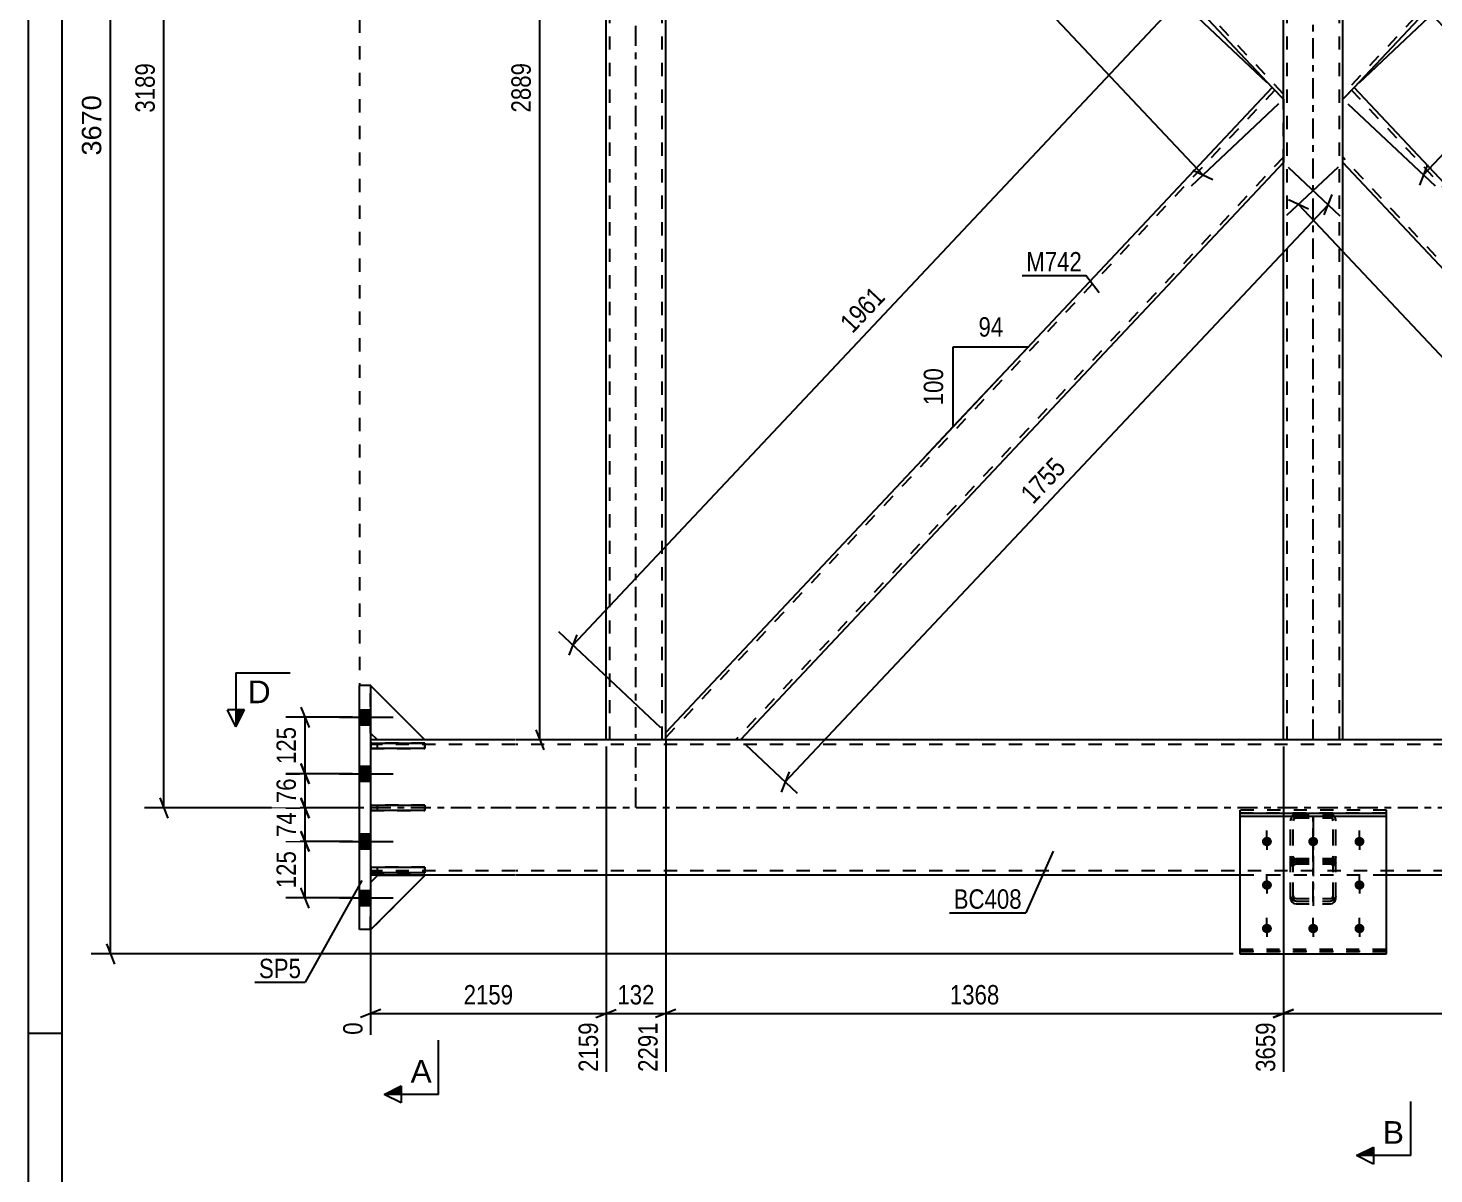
# Model space of a CAD drawing. Header units: millimetres. Extents: x 0 to 841, y 0 to 594.
# Drawn here: x 0 to 207.6, y 128.3 to 297.4 of the extents above; entities that cross this region are included whole.
import ezdxf

# ---------------------------------------------------------------- set-up
doc = ezdxf.new("R2010")
doc.units = ezdxf.units.MM
doc.linetypes.add('DXK_LINE_DOT2', pattern=[3.9198, 1.9599, -1.9599])
doc.linetypes.add('DXK_LINE_DOT3', pattern=[5.9187, 2.979, -0.9799, 0.9799, -0.9799])
doc.styles.add('Arial', font='ARIAL.TTF', dxfattribs={"height": 0.2})
doc.styles.add('Arial Narrow', font='ARIALN.TTF', dxfattribs={"height": 0.2})

# ---------------------------------------------------------------- blocks, each defined once
blk = doc.blocks.new('Unknown-761545199-1132')
at = {"color": 5, "linetype": 'Continuous'}
for p, q in [((0, 594), (0, 0)), ((5, 589), (5, 5)), ((5, 149), (0, 149))]:
    blk.add_line(p, q, dxfattribs=at)
blk = doc.blocks.new('Part-761545199-3456 - 3447')
at = {"color": 2, "linetype": 'Continuous'}
for p, q in [((50.59, 172.73), (50.59, 173.53)), ((50.59, 173.53), (58.59, 173.53)), ((58.59, 172.73), (50.59, 172.73)), ((58.59, 173.53), (58.59, 172.73))]:
    blk.add_line(p, q, dxfattribs=at)
at = {"color": 7, "linetype": 'DXK_LINE_DOT2'}
blk.add_line((51.59, 172.73), (51.59, 173.53), dxfattribs=at)
blk = doc.blocks.new('Part-761545199-3480 - 3447')
at = {"color": 2, "linetype": 'Continuous'}
for p, q in [((48.92, 164.35), (48.92, 200.35)), ((50.59, 200.35), (48.92, 200.35)), ((50.59, 164.35), (50.59, 200.35)), ((50.59, 164.35), (48.92, 164.35))]:
    blk.add_line(p, q, dxfattribs=at)
blk = doc.blocks.new('Bolt-761545199-3450 - 3447')
at = {"color": 1, "linetype": 'DXK_LINE_DOT2'}
for p, q in [((182.92, 177.18), (182.92, 178.98)), ((189.75, 177.18), (189.75, 178.98)), ((196.59, 177.18), (196.59, 178.98)), ((182.92, 170.72), (182.92, 172.52)), ((196.59, 170.72), (196.59, 172.52)), ((182.92, 164.26), (182.92, 166.06)), ((189.75, 164.26), (189.75, 166.06)), ((196.59, 164.26), (196.59, 166.06))]:
    blk.add_line(p, q, dxfattribs=at)
blk = doc.blocks.new('Bolt-761545199-3451 - 3447')
at = {"linetype": 'Continuous'}
for points in [[(182.92, 178.02), (183.07, 178), (183.22, 177.96), (183.35, 177.89), (183.46, 177.79), (183.55, 177.67), (183.62, 177.54), (183.65, 177.4), (183.65, 177.26), (183.62, 177.12), (183.55, 176.98), (183.46, 176.87), (183.35, 176.77), (183.22, 176.7), (183.07, 176.66), (182.92, 176.64), (182.77, 176.66), (182.62, 176.7), (182.49, 176.77), (182.37, 176.87), (182.28, 176.98), (182.22, 177.12), (182.19, 177.26), (182.19, 177.4), (182.22, 177.54), (182.28, 177.67), (182.37, 177.79), (182.49, 177.89), (182.62, 177.96), (182.77, 178)], [(189.75, 178.02), (189.9, 178), (190.05, 177.96), (190.18, 177.89), (190.3, 177.79), (190.39, 177.67), (190.45, 177.54), (190.48, 177.4), (190.48, 177.26), (190.45, 177.12), (190.39, 176.98), (190.3, 176.87), (190.18, 176.77), (190.05, 176.7), (189.9, 176.66), (189.75, 176.64), (189.6, 176.66), (189.45, 176.7), (189.32, 176.77), (189.21, 176.87), (189.12, 176.98), (189.05, 177.12), (189.02, 177.26), (189.02, 177.4), (189.05, 177.54), (189.12, 177.67), (189.21, 177.79), (189.32, 177.89), (189.45, 177.96), (189.6, 178)], [(196.59, 178.02), (196.74, 178), (196.88, 177.96), (197.02, 177.89), (197.13, 177.79), (197.22, 177.67), (197.28, 177.54), (197.31, 177.4), (197.31, 177.26), (197.28, 177.12), (197.22, 176.98), (197.13, 176.87), (197.02, 176.77), (196.88, 176.7), (196.74, 176.66), (196.59, 176.64), (196.43, 176.66), (196.29, 176.7), (196.15, 176.77), (196.04, 176.87), (195.95, 176.98), (195.89, 177.12), (195.86, 177.26), (195.86, 177.4), (195.89, 177.54), (195.95, 177.67), (196.04, 177.79), (196.15, 177.89), (196.29, 177.96), (196.43, 178)], [(182.92, 171.6), (183.07, 171.58), (183.22, 171.54), (183.35, 171.47), (183.46, 171.37), (183.55, 171.25), (183.62, 171.12), (183.65, 170.98), (183.65, 170.84), (183.62, 170.7), (183.55, 170.56), (183.46, 170.45), (183.35, 170.35), (183.22, 170.28), (183.07, 170.23), (182.92, 170.22), (182.77, 170.23), (182.62, 170.28), (182.49, 170.35), (182.37, 170.45), (182.28, 170.56), (182.22, 170.7), (182.19, 170.84), (182.19, 170.98), (182.22, 171.12), (182.28, 171.25), (182.37, 171.37), (182.49, 171.47), (182.62, 171.54), (182.77, 171.58)], [(196.59, 171.6), (196.74, 171.58), (196.88, 171.54), (197.02, 171.47), (197.13, 171.37), (197.22, 171.25), (197.28, 171.12), (197.31, 170.98), (197.31, 170.84), (197.28, 170.7), (197.22, 170.56), (197.13, 170.45), (197.02, 170.35), (196.88, 170.28), (196.74, 170.23), (196.59, 170.22), (196.43, 170.23), (196.29, 170.28), (196.15, 170.35), (196.04, 170.45), (195.95, 170.56), (195.89, 170.7), (195.86, 170.84), (195.86, 170.98), (195.89, 171.12), (195.95, 171.25), (196.04, 171.37), (196.15, 171.47), (196.29, 171.54), (196.43, 171.58)], [(182.92, 165.18), (183.07, 165.16), (183.22, 165.12), (183.35, 165.04), (183.46, 164.95), (183.55, 164.83), (183.62, 164.7), (183.65, 164.56), (183.65, 164.42), (183.62, 164.27), (183.55, 164.14), (183.46, 164.03), (183.35, 163.93), (183.22, 163.86), (183.07, 163.81), (182.92, 163.8), (182.77, 163.81), (182.62, 163.86), (182.49, 163.93), (182.37, 164.03), (182.28, 164.14), (182.22, 164.27), (182.19, 164.42), (182.19, 164.56), (182.22, 164.7), (182.28, 164.83), (182.37, 164.95), (182.49, 165.04), (182.62, 165.12), (182.77, 165.16)], [(189.75, 165.18), (189.9, 165.16), (190.05, 165.12), (190.18, 165.04), (190.3, 164.95), (190.39, 164.83), (190.45, 164.7), (190.48, 164.56), (190.48, 164.42), (190.45, 164.27), (190.39, 164.14), (190.3, 164.03), (190.18, 163.93), (190.05, 163.86), (189.9, 163.81), (189.75, 163.8), (189.6, 163.81), (189.45, 163.86), (189.32, 163.93), (189.21, 164.03), (189.12, 164.14), (189.05, 164.27), (189.02, 164.42), (189.02, 164.56), (189.05, 164.7), (189.12, 164.83), (189.21, 164.95), (189.32, 165.04), (189.45, 165.12), (189.6, 165.16)], [(196.59, 165.18), (196.74, 165.16), (196.88, 165.12), (197.02, 165.04), (197.13, 164.95), (197.22, 164.83), (197.28, 164.7), (197.31, 164.56), (197.31, 164.42), (197.28, 164.27), (197.22, 164.14), (197.13, 164.03), (197.02, 163.93), (196.88, 163.86), (196.74, 163.81), (196.59, 163.8), (196.43, 163.81), (196.29, 163.86), (196.15, 163.93), (196.04, 164.03), (195.95, 164.14), (195.89, 164.27), (195.86, 164.42), (195.86, 164.56), (195.89, 164.7), (195.95, 164.83), (196.04, 164.95), (196.15, 165.04), (196.29, 165.12), (196.43, 165.16)]]:
    blk.add_hatch(color=1, dxfattribs=at).paths.add_polyline_path(points)
at = {"color": 1, "linetype": 'Continuous'}
for p, q in [((182.92, 177.99), (182.92, 176.1)), ((189.75, 177.99), (189.75, 176.1)), ((196.59, 177.99), (196.59, 176.1)), ((182.92, 171.57), (182.92, 169.68)), ((196.59, 171.57), (196.59, 169.68)), ((182.92, 165.15), (182.92, 163.26)), ((189.75, 165.15), (189.75, 163.26)), ((196.59, 165.15), (196.59, 163.26))]:
    blk.add_line(p, q, dxfattribs=at)
blk = doc.blocks.new('Part-761545199-3453 - 3447')
at = {"color": 7, "linetype": 'DXK_LINE_DOT2'}
for p, q in [((58.59, 173.53), (50.59, 173.53)), ((50.59, 173.53), (50.59, 172.73)), ((50.59, 172.73), (58.59, 172.73)), ((51.59, 172.73), (51.59, 173.53)), ((58.59, 172.73), (58.59, 173.53))]:
    blk.add_line(p, q, dxfattribs=at)
blk = doc.blocks.new('Part-761545199-3518 - 3447')
at = {"color": 2, "linetype": 'Continuous'}
for p, q in [((51.58, 192.35), (50.59, 192.35)), ((71.92, 192.35), (58.58, 192.35)), ((307.49, 192.35), (72.02, 192.35)), ((71.92, 172.35), (50.59, 172.35)), ((178.92, 172.35), (72.02, 172.35)), ((307.49, 172.35), (200.59, 172.35))]:
    blk.add_line(p, q, dxfattribs=at)
at = {"color": 7, "linetype": 'DXK_LINE_DOT2'}
for p, q in [((50.59, 172.35), (50.59, 192.35)), ((71.92, 191.68), (50.59, 191.68)), ((58.58, 192.35), (51.58, 192.35)), ((307.49, 191.68), (72.02, 191.68)), ((71.92, 173.01), (50.59, 173.01)), ((307.49, 173.01), (72.02, 173.01)), ((200.59, 172.35), (178.92, 172.35))]:
    blk.add_line(p, q, dxfattribs=at)
at = {"color": 7, "linetype": 'DXK_LINE_DOT3'}
for p, q in [((50.59, 182.35), (71.92, 182.35)), ((72.02, 182.35), (307.49, 182.35))]:
    blk.add_line(p, q, dxfattribs=at)
blk = doc.blocks.new('Part-761545199-3454 - 3447')
at = {"color": 7, "linetype": 'DXK_LINE_DOT2'}
for p, q in [((58.59, 182.7), (50.59, 182.7)), ((50.59, 182.7), (50.59, 181.9)), ((51.59, 181.9), (51.59, 182.7)), ((58.59, 181.9), (58.59, 182.7)), ((50.59, 181.9), (58.59, 181.9))]:
    blk.add_line(p, q, dxfattribs=at)
blk = doc.blocks.new('Part-761545199-3455 - 3447')
at = {"color": 2, "linetype": 'Continuous'}
for p, q in [((50.59, 191.07), (50.59, 191.87)), ((50.59, 191.87), (58.59, 191.87)), ((58.59, 191.07), (50.59, 191.07)), ((58.59, 191.87), (58.59, 191.07))]:
    blk.add_line(p, q, dxfattribs=at)
at = {"color": 7, "linetype": 'DXK_LINE_DOT2'}
blk.add_line((51.59, 191.07), (51.59, 191.87), dxfattribs=at)
blk = doc.blocks.new('Bolt-761545199-3521 - 3447')
at = {"linetype": 'Continuous'}
for points in [[(48.92, 196.78), (48.92, 194.58), (50.59, 194.58), (50.59, 196.78)], [(48.92, 196.78), (48.92, 194.58), (50.59, 194.58), (50.59, 196.78)], [(48.92, 196.78), (48.92, 194.58), (50.59, 194.58), (50.59, 196.78)], [(48.92, 188.45), (48.92, 186.25), (50.59, 186.25), (50.59, 188.45)], [(48.92, 188.45), (48.92, 186.25), (50.59, 186.25), (50.59, 188.45)], [(48.92, 178.45), (48.92, 176.25), (50.59, 176.25), (50.59, 178.45)], [(48.92, 178.45), (48.92, 176.25), (50.59, 176.25), (50.59, 178.45)], [(48.92, 170.11), (48.92, 167.91), (50.59, 167.91), (50.59, 170.11)], [(48.92, 170.11), (48.92, 167.91), (50.59, 167.91), (50.59, 170.11)], [(48.92, 170.11), (48.92, 167.91), (50.59, 167.91), (50.59, 170.11)]]:
    blk.add_hatch(color=1, dxfattribs=at).paths.add_polyline_path(points)
at = {"color": 1, "linetype": 'Continuous'}
for p, q in [((45.99, 195.68), (53.92, 195.68)), ((45.99, 195.68), (53.92, 195.68)), ((45.99, 195.68), (53.92, 195.68)), ((48.92, 196.78), (50.59, 196.78)), ((48.92, 196.78), (50.59, 196.78)), ((48.92, 196.78), (50.59, 196.78)), ((48.92, 194.58), (50.59, 194.58)), ((48.92, 194.58), (50.59, 194.58)), ((48.92, 194.58), (50.59, 194.58)), ((45.99, 187.35), (53.92, 187.35)), ((45.99, 187.35), (53.92, 187.35)), ((48.92, 188.45), (50.59, 188.45)), ((48.92, 188.45), (50.59, 188.45)), ((48.92, 186.25), (50.59, 186.25)), ((48.92, 186.25), (50.59, 186.25)), ((45.99, 177.35), (53.92, 177.35)), ((45.99, 177.35), (53.92, 177.35)), ((48.92, 178.45), (50.59, 178.45)), ((48.92, 178.45), (50.59, 178.45)), ((48.92, 176.25), (50.59, 176.25)), ((48.92, 176.25), (50.59, 176.25)), ((45.99, 169.01), (53.92, 169.01)), ((45.99, 169.01), (53.92, 169.01)), ((45.99, 169.01), (53.92, 169.01)), ((48.92, 170.11), (50.59, 170.11)), ((48.92, 170.11), (50.59, 170.11)), ((48.92, 170.11), (50.59, 170.11)), ((48.92, 167.91), (50.59, 167.91)), ((48.92, 167.91), (50.59, 167.91)), ((48.92, 167.91), (50.59, 167.91))]:
    blk.add_line(p, q, dxfattribs=at)
blk = doc.blocks.new('Part-761545199-3457 - 3447')
at = {"color": 2, "linetype": 'Continuous'}
for p, q in [((50.59, 181.9), (50.59, 182.7)), ((50.59, 182.7), (58.59, 182.7)), ((58.59, 182.7), (58.59, 181.9)), ((58.59, 181.9), (50.59, 181.9))]:
    blk.add_line(p, q, dxfattribs=at)
at = {"color": 7, "linetype": 'DXK_LINE_DOT2'}
blk.add_line((51.59, 181.9), (51.59, 182.7), dxfattribs=at)
blk = doc.blocks.new('Part-761545199-3458 - 3447')
at = {"color": 2, "linetype": 'Continuous'}
for p, q in [((58.58, 192.35), (50.58, 200.35)), ((51.58, 192.35), (50.58, 193.35)), ((58.58, 192.35), (51.58, 192.35))]:
    blk.add_line(p, q, dxfattribs=at)
at = {"color": 7, "linetype": 'DXK_LINE_DOT2'}
blk.add_line((50.58, 193.35), (50.58, 200.35), dxfattribs=at)
blk = doc.blocks.new('Part-761545199-3459 - 3447')
at = {"color": 7, "linetype": 'DXK_LINE_DOT2'}
for p, q in [((50.58, 193.35), (50.58, 200.35)), ((50.58, 200.35), (58.58, 192.35)), ((51.58, 192.35), (50.58, 193.35)), ((58.58, 192.35), (51.58, 192.35))]:
    blk.add_line(p, q, dxfattribs=at)
blk = doc.blocks.new('Part-761545199-3460 - 3447')
at = {"color": 2, "linetype": 'Continuous'}
for p, q in [((50.58, 171.3), (51.58, 172.3)), ((50.58, 164.3), (58.58, 172.3)), ((58.58, 172.3), (51.58, 172.3)), ((50.58, 164.35), (50.58, 164.3))]:
    blk.add_line(p, q, dxfattribs=at)
at = {"color": 7, "linetype": 'DXK_LINE_DOT2'}
blk.add_line((50.58, 164.3), (50.58, 171.3), dxfattribs=at)
blk = doc.blocks.new('Part-761545199-3461 - 3447')
at = {"color": 7, "linetype": 'DXK_LINE_DOT2'}
for p, q in [((51.58, 172.3), (50.58, 171.3)), ((50.58, 164.3), (58.58, 172.3)), ((58.58, 172.3), (51.58, 172.3)), ((50.58, 171.3), (50.58, 164.3))]:
    blk.add_line(p, q, dxfattribs=at)
blk = doc.blocks.new('Part-761545199-3603 - 3447')
at = {"color": 2, "linetype": 'Continuous'}
for p, q in [((200.59, 181.45), (178.92, 181.45)), ((178.92, 181.45), (178.92, 160.73)), ((178.92, 181.09), (200.59, 181.09)), ((200.59, 160.73), (200.59, 181.45)), ((178.92, 160.73), (200.59, 160.73))]:
    blk.add_line(p, q, dxfattribs=at)
at = {"color": 7, "linetype": 'DXK_LINE_DOT2'}
blk.add_line((178.92, 161.09), (200.59, 161.09), dxfattribs=at)
blk = doc.blocks.new('Part-761545199-3495 - 3447')
at = {"color": 7, "linetype": 'DXK_LINE_DOT2'}
for p, q in [((194.15, 384.82), (185.35, 384.82)), ((185.35, 384.21), (185.35, 384.82)), ((185.89, 192.35), (185.89, 384.82)), ((193.62, 192.35), (193.62, 384.82)), ((194.15, 384.21), (194.15, 384.82)), ((185.35, 277.58), (185.35, 299.78)), ((194.15, 277.58), (194.15, 299.78)), ((194.15, 192.35), (185.35, 192.35))]:
    blk.add_line(p, q, dxfattribs=at)
at = {"color": 2, "linetype": 'Continuous'}
for p, q in [((185.35, 299.78), (185.35, 384.21)), ((194.15, 299.78), (194.15, 384.21)), ((185.35, 192.35), (185.35, 277.58)), ((194.15, 192.35), (194.15, 277.58))]:
    blk.add_line(p, q, dxfattribs=at)
at = {"color": 7, "linetype": 'DXK_LINE_DOT3'}
blk.add_line((189.75, 192.35), (189.75, 384.82), dxfattribs=at)
blk = doc.blocks.new('Part-761545199-3496 - 3447')
at = {"color": 7, "linetype": 'DXK_LINE_DOT2'}
for p, q in [((58.59, 191.87), (50.59, 191.87)), ((50.59, 191.87), (50.59, 191.07)), ((50.59, 191.07), (58.59, 191.07)), ((51.59, 191.07), (51.59, 191.87)), ((58.59, 191.07), (58.59, 191.87))]:
    blk.add_line(p, q, dxfattribs=at)
blk = doc.blocks.new('Part-761545199-3572 - 3447')
at = {"color": 2, "linetype": 'Continuous'}
for p, q in [((183.71, 288.68), (94.15, 193.45)), ((183.71, 288.68), (185.35, 286.94)), ((185.35, 286.94), (185.35, 277.58)), ((185.35, 277.58), (105.19, 192.35)), ((94.15, 192.35), (94.15, 193.45))]:
    blk.add_line(p, q, dxfattribs=at)
at = {"color": 7, "linetype": 'DXK_LINE_DOT2'}
for p, q in [((184.08, 288.29), (94.15, 192.67)), ((185.35, 278.36), (104.46, 192.35)), ((105.19, 192.35), (94.15, 192.35))]:
    blk.add_line(p, q, dxfattribs=at)
blk = doc.blocks.new('Part-761545199-3557 - 3447')
at = {"color": 2, "linetype": 'Continuous'}
for p, q in [((94.15, 384.75), (94.14, 384.93)), ((94.15, 383.91), (94.15, 384.93)), ((185.35, 299.78), (105.27, 384.93)), ((94.15, 383.91), (183.71, 288.68)), ((185.35, 286.94), (185.35, 299.78))]:
    blk.add_line(p, q, dxfattribs=at)
at = {"color": 7, "linetype": 'DXK_LINE_DOT2'}
for p, q in [((105.27, 384.93), (94.14, 384.93)), ((185.35, 287.71), (94.15, 384.69)), ((185.35, 299), (104.54, 384.93)), ((185.35, 286.94), (183.71, 288.68)), ((185.35, 287.71), (185.35, 287.77))]:
    blk.add_line(p, q, dxfattribs=at)
blk = doc.blocks.new('Part-761545199-3575 - 3447')
at = {"color": 7, "linetype": 'DXK_LINE_DOT3'}
blk.add_line((89.75, 182.35), (89.75, 394.93), dxfattribs=at)
at = {"color": 2, "linetype": 'Continuous'}
for p, q in [((85.35, 192.35), (85.35, 384.93)), ((94.15, 193.45), (94.15, 383.91))]:
    blk.add_line(p, q, dxfattribs=at)
at = {"color": 7, "linetype": 'DXK_LINE_DOT2'}
for p, q in [((85.35, 384.93), (94.15, 384.93)), ((85.89, 192.35), (85.89, 384.93)), ((93.62, 192.35), (93.62, 384.93)), ((94.15, 383.91), (94.15, 384.93)), ((94.15, 192.35), (94.15, 193.45)), ((94.15, 192.35), (85.35, 192.35))]:
    blk.add_line(p, q, dxfattribs=at)
blk = doc.blocks.new('Part-761545199-3588 - 3447')
at = {"color": 7, "linetype": 'DXK_LINE_DOT2'}
for p, q in [((186.42, 180.39), (186.48, 180.72)), ((186.94, 180.7), (186.85, 180.56)), ((186.91, 181.18), (187.22, 181.25)), ((187.07, 180.79), (186.94, 180.7)), ((187.22, 180.82), (187.07, 180.79)), ((187.22, 181.25), (192.29, 181.25)), ((187.22, 180.82), (192.29, 180.82)), ((192.29, 181.25), (192.59, 181.18)), ((192.44, 180.79), (192.29, 180.82)), ((192.57, 180.7), (192.44, 180.79)), ((192.65, 180.56), (192.57, 180.7)), ((193.02, 180.72), (193.09, 180.39)), ((186.42, 168.89), (186.42, 180.39)), ((186.85, 180.56), (186.82, 180.39)), ((186.82, 168.89), (186.82, 180.39)), ((192.69, 180.39), (192.65, 180.56)), ((192.69, 168.89), (192.69, 180.39)), ((193.09, 168.89), (193.09, 180.39)), ((186.48, 174.68), (186.42, 175)), ((186.82, 175), (186.85, 174.84)), ((186.85, 174.84), (186.94, 174.7)), ((187.22, 174.41), (186.91, 174.35)), ((186.94, 174.7), (187.07, 174.61)), ((187.07, 174.61), (187.22, 174.58)), ((187.22, 174.58), (192.29, 174.58)), ((187.22, 174.41), (192.29, 174.41)), ((192.29, 174.58), (192.44, 174.61)), ((192.59, 174.35), (192.29, 174.41)), ((192.44, 174.61), (192.57, 174.7)), ((192.57, 174.7), (192.65, 174.84)), ((192.65, 174.84), (192.69, 175)), ((193.09, 175), (193.02, 174.68)), ((186.48, 173.94), (186.42, 173.65)), ((186.65, 174.19), (186.48, 173.94)), ((186.91, 174.35), (186.65, 174.19)), ((186.82, 173.65), (186.85, 173.8)), ((186.85, 173.8), (186.94, 173.92)), ((187.22, 174.15), (186.91, 174.22)), ((186.94, 173.92), (187.07, 174)), ((187.07, 174), (187.22, 174.03)), ((187.22, 174.15), (192.29, 174.15)), ((187.22, 174.03), (192.29, 174.03)), ((192.59, 174.22), (192.29, 174.15)), ((192.29, 174.03), (192.44, 174)), ((192.44, 174), (192.57, 173.92)), ((192.57, 173.92), (192.65, 173.8)), ((192.85, 174.19), (192.59, 174.35)), ((192.65, 173.8), (192.69, 173.65)), ((193.02, 173.94), (192.85, 174.19)), ((193.09, 173.65), (193.02, 173.94)), ((186.42, 168.89), (186.48, 168.6)), ((186.48, 168.6), (186.65, 168.36)), ((186.65, 168.36), (186.91, 168.2)), ((186.85, 168.75), (186.82, 168.89)), ((186.94, 168.63), (186.85, 168.75)), ((186.91, 168.2), (187.22, 168.14)), ((187.07, 168.55), (186.94, 168.63)), ((187.22, 168.52), (187.07, 168.55)), ((187.22, 168.52), (192.29, 168.52)), ((187.22, 168.14), (192.29, 168.14)), ((192.44, 168.55), (192.29, 168.52)), ((192.29, 168.14), (192.59, 168.2)), ((192.57, 168.63), (192.44, 168.55)), ((192.65, 168.75), (192.57, 168.63)), ((192.59, 168.2), (192.85, 168.36)), ((192.69, 168.89), (192.65, 168.75)), ((192.85, 168.36), (193.02, 168.6)), ((193.02, 168.6), (193.09, 168.89))]:
    blk.add_line(p, q, dxfattribs=at)
at = {"color": 7, "linetype": 'DXK_LINE_DOT3'}
blk.add_line((189.75, 181.12), (189.75, 167.85), dxfattribs=at)
at = {"color": 7, "linetype": 'DXK_LINE_DOT2'}
for centre, start, end in [((187.25, 180.43), 114.32, 159.2417), ((192.25, 180.43), 20.7583, 65.68), ((187.25, 174.97), 200.7583, 245.68), ((192.25, 174.97), 294.32, 339.2417)]:
    blk.add_arc(centre, 0.827, start, end, dxfattribs=at)
blk = doc.blocks.new('Part-761545199-3593 - 3447')
at = {"color": 2, "linetype": 'Continuous'}
for p, q in [((195.79, 288.68), (194.15, 286.94)), ((285.35, 193.45), (195.79, 288.68)), ((194.15, 279.14), (194.15, 286.94)), ((194.15, 277.58), (194.15, 279.14)), ((274.31, 192.35), (194.15, 277.58)), ((285.35, 192.35), (285.35, 193.45))]:
    blk.add_line(p, q, dxfattribs=at)
at = {"color": 7, "linetype": 'DXK_LINE_DOT2'}
for p, q in [((285.35, 192.67), (195.43, 288.29)), ((194.15, 277.7), (194.15, 279.14)), ((194.15, 278.36), (194.15, 278.54)), ((275.04, 192.35), (194.15, 278.36)), ((285.35, 192.35), (274.31, 192.35))]:
    blk.add_line(p, q, dxfattribs=at)
blk = doc.blocks.new('Part-761545199-3597 - 3447')
at = {"color": 7, "linetype": 'DXK_LINE_DOT2'}
for p, q in [((186.48, 180.83), (186.42, 180.51)), ((186.82, 180.51), (186.85, 180.67)), ((186.85, 180.67), (186.94, 180.81)), ((187.22, 181.36), (186.91, 181.29)), ((186.94, 180.81), (187.07, 180.9)), ((187.07, 180.9), (187.22, 180.93)), ((187.22, 181.36), (192.29, 181.36)), ((187.22, 180.93), (192.29, 180.93)), ((192.59, 181.29), (192.29, 181.36)), ((192.29, 180.93), (192.44, 180.9)), ((192.44, 180.9), (192.57, 180.81)), ((192.57, 180.81), (192.65, 180.67)), ((192.65, 180.67), (192.69, 180.51)), ((193.09, 180.51), (193.02, 180.83)), ((186.42, 169.3), (186.42, 180.51)), ((186.82, 169.3), (186.82, 180.51)), ((192.69, 169.3), (192.69, 180.51)), ((193.09, 169.3), (193.09, 180.51)), ((186.42, 175.15), (186.48, 174.83)), ((186.42, 174.09), (186.48, 174.38)), ((186.48, 174.38), (186.65, 174.62)), ((186.65, 174.62), (186.91, 174.79)), ((186.85, 174.99), (186.82, 175.15)), ((186.94, 174.85), (186.85, 174.99)), ((186.91, 174.79), (187.22, 174.85)), ((186.91, 174.37), (187.22, 174.31)), ((187.07, 174.76), (186.94, 174.85)), ((187.07, 174.44), (186.94, 174.36)), ((187.22, 174.73), (187.07, 174.76)), ((187.22, 174.47), (187.07, 174.44)), ((187.22, 174.85), (192.29, 174.85)), ((187.22, 174.73), (192.29, 174.73)), ((187.22, 174.47), (192.29, 174.47)), ((192.29, 174.85), (192.59, 174.79)), ((192.44, 174.76), (192.29, 174.73)), ((192.44, 174.44), (192.29, 174.47)), ((192.29, 174.31), (192.59, 174.37)), ((192.57, 174.85), (192.44, 174.76)), ((192.57, 174.36), (192.44, 174.44)), ((192.65, 174.99), (192.57, 174.85)), ((192.59, 174.79), (192.85, 174.62)), ((192.69, 175.15), (192.65, 174.99)), ((192.85, 174.62), (193.02, 174.38)), ((193.02, 174.83), (193.09, 175.15)), ((193.02, 174.38), (193.09, 174.09)), ((186.85, 174.23), (186.82, 174.09)), ((186.94, 174.36), (186.85, 174.23)), ((187.22, 174.31), (192.29, 174.31)), ((192.65, 174.23), (192.57, 174.36)), ((192.69, 174.09), (192.65, 174.23)), ((186.48, 169.01), (186.42, 169.3)), ((186.65, 168.76), (186.48, 169.01)), ((186.91, 168.6), (186.65, 168.76)), ((186.82, 169.3), (186.85, 169.15)), ((186.85, 169.15), (186.94, 169.03)), ((187.22, 168.54), (186.91, 168.6)), ((186.94, 169.03), (187.07, 168.95)), ((187.07, 168.95), (187.22, 168.92)), ((187.22, 168.92), (192.29, 168.92)), ((187.22, 168.54), (192.29, 168.54)), ((192.29, 168.92), (192.44, 168.95)), ((192.59, 168.6), (192.29, 168.54)), ((192.44, 168.95), (192.57, 169.03)), ((192.57, 169.03), (192.65, 169.15)), ((192.85, 168.76), (192.59, 168.6)), ((192.65, 169.15), (192.69, 169.3)), ((193.02, 169.01), (192.85, 168.76)), ((193.09, 169.3), (193.02, 169.01))]:
    blk.add_line(p, q, dxfattribs=at)
at = {"color": 7, "linetype": 'DXK_LINE_DOT3'}
blk.add_line((189.75, 168.44), (189.75, 181.09), dxfattribs=at)
at = {"color": 7, "linetype": 'DXK_LINE_DOT2'}
for centre, start, end in [((187.25, 180.54), 114.1353, 159.0718), ((192.25, 180.54), 20.9282, 65.8647), ((187.25, 175.12), 200.9282, 245.8647), ((192.25, 175.12), 294.1353, 339.0718)]:
    blk.add_arc(centre, 0.824, start, end, dxfattribs=at)
blk = doc.blocks.new('Part-761545199-3604 - 3447')
at = {"color": 7, "linetype": 'DXK_LINE_DOT2'}
for p, q in [((200.59, 181.94), (178.92, 181.94)), ((178.92, 181.94), (178.92, 161.1)), ((178.92, 181.59), (200.59, 181.59)), ((200.59, 161.1), (200.59, 181.94)), ((178.92, 161.45), (200.59, 161.45)), ((200.59, 161.1), (178.92, 161.1))]:
    blk.add_line(p, q, dxfattribs=at)
blk = doc.blocks.new('Part-761545199-3612 - 3447')
at = {"color": 2, "linetype": 'Continuous'}
for p, q in [((274.23, 384.93), (194.15, 299.78)), ((285.35, 384.93), (285.35, 384.87)), ((285.36, 384.93), (285.35, 384.75)), ((285.35, 384.87), (285.35, 383.91)), ((285.35, 383.91), (195.79, 288.68)), ((194.15, 288.49), (194.15, 299.78)), ((194.15, 286.94), (194.15, 288.49))]:
    blk.add_line(p, q, dxfattribs=at)
at = {"color": 7, "linetype": 'DXK_LINE_DOT2'}
for p, q in [((274.96, 384.93), (194.15, 299)), ((285.35, 384.69), (194.15, 287.72)), ((285.36, 384.93), (274.23, 384.93)), ((285.35, 384.87), (285.35, 384.93)), ((195.79, 288.68), (194.15, 286.94)), ((194.15, 287.06), (194.15, 288.49)), ((194.15, 287.72), (194.15, 287.77))]:
    blk.add_line(p, q, dxfattribs=at)
blk = doc.blocks.new('Line-761545199-4200 - 3447')
at = {"color": 1, "linetype": 'DXK_LINE_DOT2'}
blk.add_line((48.92, 384.93), (48.92, 200.35), dxfattribs=at)
blk = doc.blocks.new('StraightDimension-761545199-8780 - 3447')
at = {"color": 7, "linetype": 'Continuous'}
for p, q in [((94.15, 192.45), (94.15, 143.32)), ((185.35, 191.35), (185.35, 143.32)), ((95.65, 152.53), (92.65, 151.33)), ((94.15, 151.93), (185.35, 151.93)), ((183.85, 151.33), (186.85, 152.53))]:
    blk.add_line(p, q, dxfattribs=at)
at = {"color": 0}
blk.add_wipeout([(144.01, 152.68), (144.01, 156.88), (135.5, 156.88), (135.5, 152.68)], dxfattribs=at)
at = {"color": 0, "linetype": 'Continuous'}
blk.add_wipeout([(184.75, 151.23), (180.55, 151.23), (180.55, 142.72), (184.75, 142.72)], dxfattribs=at)
at = {"color": 3, "style": 'Arial Narrow'}
blk.add_text('1368', height=2.863, dxfattribs=at).set_placement((136.1, 153.28))
at = {"color": 3, "linetype": 'Continuous', "style": 'Arial Narrow'}
blk.add_text('3659', height=2.863, rotation=90.0002, dxfattribs=at).set_placement((184.15, 143.32))
blk = doc.blocks.new('AngleDimension-761545199-3657 - 3447')
at = {"color": 7, "linetype": 'Continuous'}
for p, q in [((136.61, 250.39), (147.71, 250.39)), ((136.61, 238.59), (147.71, 250.39)), ((136.61, 238.59), (136.61, 250.39)), ((132.33, 234.04), (136.61, 238.59))]:
    blk.add_line(p, q, dxfattribs=at)
at = {"color": 0}
for points in [[(144.59, 251.29), (144.59, 255.49), (139.73, 255.49), (139.73, 251.29)], [(135.71, 247.84), (131.51, 247.84), (131.51, 241.15), (135.71, 241.15)]]:
    blk.add_wipeout(points, dxfattribs=at)
at = {"color": 3, "style": 'Arial Narrow'}
blk.add_text('94', height=2.863, dxfattribs=at).set_placement((140.33, 251.89))
blk.add_text('100', height=2.863, rotation=90.0002, dxfattribs=at).set_placement((135.11, 241.75))
blk = doc.blocks.new('StraightDimension-761545199-3869 - 3447')
at = {"color": 7, "linetype": 'Continuous'}
for p, q in [((40.29, 178.85), (41.49, 175.85)), ((47.92, 177.35), (38.04, 177.35)), ((40.89, 169.01), (40.89, 177.35)), ((41.49, 167.51), (40.29, 170.51)), ((47.92, 169.01), (38.04, 169.01))]:
    blk.add_line(p, q, dxfattribs=at)
at = {"color": 0}
blk.add_wipeout([(40.14, 176.52), (35.94, 176.52), (35.94, 169.84), (40.14, 169.84)], dxfattribs=at)
at = {"color": 3, "style": 'Arial Narrow'}
blk.add_text('125', height=2.863, rotation=90.0002, dxfattribs=at).set_placement((39.54, 170.44))
blk = doc.blocks.new('StraightDimension-761545199-3671 - 3447')
at = {"color": 7, "linetype": 'Continuous'}
for p, q in [((49.59, 394.93), (17.2, 394.93)), ((20.65, 393.43), (19.45, 396.43)), ((20.05, 182.3), (20.05, 394.93)), ((19.45, 183.8), (20.65, 180.8)), ((49.59, 182.3), (17.2, 182.3))]:
    blk.add_line(p, q, dxfattribs=at)
at = {"color": 0}
blk.add_wipeout([(19.3, 292.87), (15.1, 292.87), (15.1, 284.36), (19.3, 284.36)], dxfattribs=at)
at = {"color": 3, "style": 'Arial Narrow'}
blk.add_text('3189', height=2.863, rotation=90.0002, dxfattribs=at).set_placement((18.7, 284.96))
blk = doc.blocks.new('StraightDimension-761545199-3846 - 3447')
at = {"color": 7, "linetype": 'Continuous'}
for p, q in [((40.29, 183.8), (41.49, 180.8)), ((49.59, 182.3), (38.04, 182.3)), ((40.89, 177.35), (40.89, 182.3)), ((41.49, 175.85), (40.29, 178.85)), ((47.92, 177.35), (38.04, 177.35))]:
    blk.add_line(p, q, dxfattribs=at)
at = {"color": 0}
blk.add_wipeout([(40.14, 182.25), (35.94, 182.25), (35.94, 177.4), (40.14, 177.4)], dxfattribs=at)
at = {"color": 3, "style": 'Arial Narrow'}
blk.add_text('74', height=2.863, rotation=90.0002, dxfattribs=at).set_placement((39.54, 178))
blk = doc.blocks.new('StraightDimension-761545199-3857 - 3447')
at = {"color": 7, "linetype": 'Continuous'}
for p, q in [((47.92, 187.35), (38.04, 187.35)), ((40.29, 188.85), (41.49, 185.85)), ((40.89, 182.3), (40.89, 187.35)), ((41.49, 180.8), (40.29, 183.8)), ((49.59, 182.3), (38.04, 182.3))]:
    blk.add_line(p, q, dxfattribs=at)
at = {"color": 0}
blk.add_wipeout([(40.14, 187.25), (35.94, 187.25), (35.94, 182.4), (40.14, 182.4)], dxfattribs=at)
at = {"color": 3, "style": 'Arial Narrow'}
blk.add_text('76', height=2.863, rotation=90.0002, dxfattribs=at).set_placement((39.54, 183))
blk = doc.blocks.new('StraightDimension-761545199-3868 - 3447')
at = {"color": 7, "linetype": 'Continuous'}
for p, q in [((47.92, 195.68), (38.04, 195.68)), ((40.29, 197.18), (41.49, 194.18)), ((40.89, 187.35), (40.89, 195.68)), ((47.92, 187.35), (38.04, 187.35)), ((41.49, 185.85), (40.29, 188.85))]:
    blk.add_line(p, q, dxfattribs=at)
at = {"color": 0}
blk.add_wipeout([(40.14, 194.85), (35.94, 194.85), (35.94, 188.17), (40.14, 188.17)], dxfattribs=at)
at = {"color": 3, "style": 'Arial Narrow'}
blk.add_text('125', height=2.863, rotation=90.0002, dxfattribs=at).set_placement((39.54, 188.77))
blk = doc.blocks.new('StraightDimension-761545199-3915 - 3447')
at = {"color": 7, "linetype": 'Continuous'}
for p, q in [((193.42, 276.89), (185.83, 269.75)), ((189.04, 270.71), (186.11, 272.08)), ((187.58, 271.4), (267.73, 186.16)), ((273.58, 191.66), (265.99, 184.52)), ((266.27, 186.84), (269.2, 185.48))]:
    blk.add_line(p, q, dxfattribs=at)
at = {"color": 0}
blk.add_wipeout([(231.12, 226.19), (234.18, 229.07), (228.35, 235.27), (225.29, 232.39)], dxfattribs=at)
at = {"color": 3, "style": 'Arial Narrow'}
blk.add_text('1755', height=2.863, rotation=-46.7591, dxfattribs=at).set_placement((226.13, 232.37))
blk = doc.blocks.new('StraightDimension-761545199-3957 - 3447')
at = {"color": 7, "linetype": 'Continuous'}
for p, q in [((196.52, 289.37), (209.33, 301.42)), ((208.72, 298.78), (205.79, 300.15)), ((207.26, 299.46), (296.82, 204.23)), ((286.08, 194.13), (298.89, 206.18)), ((295.35, 204.91), (298.28, 203.55))]:
    blk.add_line(p, q, dxfattribs=at)
at = {"color": 0}
blk.add_wipeout([(255.5, 249.26), (258.56, 252.14), (252.73, 258.34), (249.67, 255.46)], dxfattribs=at)
at = {"color": 3, "style": 'Arial Narrow'}
blk.add_text('1961', height=2.863, rotation=-46.7591, dxfattribs=at).set_placement((250.52, 255.44))
blk = doc.blocks.new('StraightDimension-761545199-3975 - 3447')
at = {"color": 7, "linetype": 'Continuous'}
for p, q in [((286.08, 383.23), (298.97, 371.11)), ((296.63, 371.25), (297.81, 374.26)), ((206.02, 275.78), (297.22, 372.75)), ((194.88, 286.25), (207.77, 274.13)), ((206.61, 277.28), (205.43, 274.27))]:
    blk.add_line(p, q, dxfattribs=at)
at = {"color": 0}
blk.add_wipeout([(253.99, 327.88), (250.93, 330.76), (245.1, 324.55), (248.16, 321.68)], dxfattribs=at)
at = {"color": 3, "style": 'Arial Narrow'}
blk.add_text('1997', height=2.863, rotation=46.7591, dxfattribs=at).set_placement((248.13, 322.52))
blk = doc.blocks.new('StraightDimension-761545199-4011 - 3447')
at = {"color": 7, "linetype": 'Continuous'}
for p, q in [((182.98, 289.37), (167.91, 303.54)), ((169.4, 300.08), (170.58, 303.09)), ((80.43, 206.35), (169.99, 301.59)), ((93.42, 194.13), (78.35, 208.31)), ((81.02, 207.86), (79.84, 204.85))]:
    blk.add_line(p, q, dxfattribs=at)
at = {"color": 0}
blk.add_wipeout([(127.58, 257.58), (124.52, 260.46), (118.69, 254.26), (121.75, 251.38)], dxfattribs=at)
at = {"color": 3, "style": 'Arial Narrow'}
blk.add_text('1961', height=2.863, rotation=46.7591, dxfattribs=at).set_placement((121.72, 252.23))
blk = doc.blocks.new('StraightDimension-761545199-4029 - 3447')
at = {"color": 7, "linetype": 'Continuous'}
for p, q in [((93.42, 383.23), (80.52, 371.09)), ((83.73, 372.05), (80.8, 373.42)), ((82.27, 372.74), (173.47, 275.76)), ((184.62, 286.25), (171.72, 274.12)), ((172, 276.44), (174.93, 275.08))]:
    blk.add_line(p, q, dxfattribs=at)
at = {"color": 0}
blk.add_wipeout([(131.33, 321.66), (134.39, 324.54), (128.56, 330.74), (125.5, 327.86)], dxfattribs=at)
at = {"color": 3, "style": 'Arial Narrow'}
blk.add_text('1997', height=2.863, rotation=-46.7591, dxfattribs=at).set_placement((126.35, 327.84))
blk = doc.blocks.new('StraightDimension-761545199-4057 - 3447')
at = {"color": 7, "linetype": 'Continuous'}
for p, q in [((76.17, 383.43), (74.97, 386.43)), ((84.35, 384.93), (72.72, 384.93)), ((75.57, 192.35), (75.57, 384.93)), ((74.97, 193.85), (76.17, 190.85)), ((84.35, 192.35), (72.72, 192.35))]:
    blk.add_line(p, q, dxfattribs=at)
at = {"color": 0}
blk.add_wipeout([(74.82, 292.89), (70.62, 292.89), (70.62, 284.38), (74.82, 284.38)], dxfattribs=at)
at = {"color": 3, "style": 'Arial Narrow'}
blk.add_text('2889', height=2.863, rotation=90.0002, dxfattribs=at).set_placement((74.22, 284.98))
blk = doc.blocks.new('StraightDimension-761545199-4149 - 3447')
at = {"color": 7, "linetype": 'Continuous'}
for p, q in [((186.08, 276.89), (193.71, 269.72)), ((191.37, 269.86), (192.55, 272.87)), ((111.8, 186.13), (191.96, 271.36)), ((105.92, 191.66), (113.55, 184.49)), ((112.39, 187.63), (111.21, 184.63))]:
    blk.add_line(p, q, dxfattribs=at)
at = {"color": 0}
blk.add_wipeout([(154.25, 232.36), (151.19, 235.24), (145.36, 229.04), (148.42, 226.16)], dxfattribs=at)
at = {"color": 3, "style": 'Arial Narrow'}
blk.add_text('1755', height=2.863, rotation=46.7591, dxfattribs=at).set_placement((148.39, 227.01))
blk = doc.blocks.new('StraightDimension-761545199-8779 - 3447')
at = {"color": 7, "linetype": 'Continuous'}
for p, q in [((185.35, 191.35), (185.35, 143.32)), ((274.31, 191.35), (274.31, 143.32)), ((186.85, 152.53), (183.85, 151.33)), ((185.35, 151.93), (274.31, 151.93)), ((272.81, 151.33), (275.81, 152.53))]:
    blk.add_line(p, q, dxfattribs=at)
at = {"color": 0}
blk.add_wipeout([(234.09, 152.68), (234.09, 156.88), (225.57, 156.88), (225.57, 152.68)], dxfattribs=at)
at = {"color": 0, "linetype": 'Continuous'}
blk.add_wipeout([(273.71, 151.23), (269.51, 151.23), (269.51, 142.72), (273.71, 142.72)], dxfattribs=at)
at = {"color": 3, "style": 'Arial Narrow'}
blk.add_text('1334', height=2.863, dxfattribs=at).set_placement((226.17, 153.28))
at = {"color": 3, "linetype": 'Continuous', "style": 'Arial Narrow'}
blk.add_text('4993', height=2.863, rotation=90.0002, dxfattribs=at).set_placement((273.11, 143.32))
blk = doc.blocks.new('StraightDimension-761545199-8781 - 3447')
at = {"color": 7, "linetype": 'Continuous'}
for p, q in [((85.35, 191.35), (85.35, 143.32)), ((94.15, 192.45), (94.15, 143.32)), ((83.85, 151.33), (86.85, 152.53)), ((85.35, 151.93), (94.15, 151.93)), ((95.65, 152.53), (92.65, 151.33))]:
    blk.add_line(p, q, dxfattribs=at)
at = {"color": 0}
blk.add_wipeout([(93.09, 152.68), (93.09, 156.88), (86.41, 156.88), (86.41, 152.68)], dxfattribs=at)
at = {"color": 0, "linetype": 'Continuous'}
blk.add_wipeout([(93.55, 151.23), (89.35, 151.23), (89.35, 142.72), (93.55, 142.72)], dxfattribs=at)
at = {"color": 3, "style": 'Arial Narrow'}
blk.add_text('132', height=2.863, dxfattribs=at).set_placement((87.01, 153.28))
at = {"color": 3, "linetype": 'Continuous', "style": 'Arial Narrow'}
blk.add_text('2291', height=2.863, rotation=90.0002, dxfattribs=at).set_placement((92.95, 143.32))
blk = doc.blocks.new('StraightDimension-761545199-8782 - 3447')
at = {"color": 7, "linetype": 'Continuous'}
for p, q in [((85.35, 191.35), (85.35, 143.32)), ((50.58, 171.3), (50.58, 148.8)), ((52.08, 152.53), (49.08, 151.33)), ((50.58, 151.93), (85.35, 151.93)), ((83.85, 151.33), (86.85, 152.53))]:
    blk.add_line(p, q, dxfattribs=at)
at = {"color": 0}
blk.add_wipeout([(72.22, 152.68), (72.22, 156.88), (63.71, 156.88), (63.71, 152.68)], dxfattribs=at)
at = {"color": 0, "linetype": 'Continuous'}
for points in [[(49.98, 151.23), (45.78, 151.23), (45.78, 148.2), (49.98, 148.2)], [(84.75, 151.23), (80.55, 151.23), (80.55, 142.72), (84.75, 142.72)]]:
    blk.add_wipeout(points, dxfattribs=at)
at = {"color": 3, "style": 'Arial Narrow'}
blk.add_text('2159', height=2.863, dxfattribs=at).set_placement((64.31, 153.28))
at = {"color": 3, "linetype": 'Continuous', "style": 'Arial Narrow'}
for s, height, p in [('0', 2.86, (49.38, 148.8)), ('2159', 2.863, (84.15, 143.32))]:
    blk.add_text(s, height=height, rotation=90.0002, dxfattribs=at).set_placement(p)
blk = doc.blocks.new('StraightDimension-761545199-17691 - 3447')
at = {"color": 7, "linetype": 'Continuous'}
for p, q in [((12.75, 403.92), (11.55, 406.92)), ((177.92, 405.42), (9.3, 405.42)), ((12.15, 160.73), (12.15, 405.42)), ((11.55, 162.23), (12.75, 159.23)), ((177.92, 160.73), (9.3, 160.73))]:
    blk.add_line(p, q, dxfattribs=at)
at = {"color": 0}
blk.add_wipeout([(11.4, 288.12), (7.2, 288.12), (7.2, 278.02), (11.4, 278.02)], dxfattribs=at)
at = {"color": 3, "style": 'Arial'}
blk.add_text('3670', height=2.865, rotation=90.0002, dxfattribs=at).set_placement((10.8, 278.62))
blk = doc.blocks.new('Mark-761545199-3514 - 3447')
at = {"color": 0}
blk.add_wipeout([(146.72, 167.41), (146.72, 170.41), (136.67, 170.41), (136.67, 167.41)], dxfattribs=at)
blk.add_wipeout([(146.72, 167.41), (146.72, 170.41), (136.67, 170.41), (136.67, 167.41)], dxfattribs=at)
at = {"color": 30, "linetype": 'Continuous'}
for p in [(151.37, 175.93), (136.07, 166.81)]:
    blk.add_line(p, (147.32, 166.81), dxfattribs=at)
at = {"color": 3, "style": 'Arial Narrow'}
blk.add_text('BC408', height=2.863, dxfattribs=at).set_placement((136.67, 167.41))
blk = doc.blocks.new('Mark-761545199-3476 - 3447')
at = {"color": 0}
blk.add_wipeout([(40.3, 157.16), (40.3, 160.16), (34.09, 160.16), (34.09, 157.16)], dxfattribs=at)
blk.add_wipeout([(40.3, 157.16), (40.3, 160.16), (34.09, 160.16), (34.09, 157.16)], dxfattribs=at)
at = {"color": 30, "linetype": 'Continuous'}
for p in [(49.27, 171.56), (33.49, 156.56)]:
    blk.add_line(p, (40.9, 156.56), dxfattribs=at)
at = {"color": 3, "style": 'Arial Narrow'}
blk.add_text('SP5', height=2.863, dxfattribs=at).set_placement((34.09, 157.16))
blk = doc.blocks.new('Mark-761545199-3568 - 3447')
at = {"color": 0}
blk.add_wipeout([(155.6, 261.51), (155.6, 264.51), (147.38, 264.51), (147.38, 261.51)], dxfattribs=at)
blk.add_wipeout([(155.6, 261.51), (155.6, 264.51), (147.38, 264.51), (147.38, 261.51)], dxfattribs=at)
at = {"color": 30, "linetype": 'Continuous'}
for p in [(146.78, 260.91), (158.15, 258.35)]:
    blk.add_line(p, (156.2, 260.91), dxfattribs=at)
at = {"color": 3, "style": 'Arial Narrow'}
blk.add_text('M742', height=2.863, dxfattribs=at).set_placement((147.38, 261.51))
blk = doc.blocks.new('SectionMark-761545199-4168 - 3447')
at = {"color": 6, "linetype": 'Continuous'}
for p, q in [((30.69, 202.26), (30.69, 194.26)), ((30.69, 194.26), (29.44, 196.76))]:
    blk.add_line(p, q, dxfattribs=at)
at = {"color": 0, "linetype": 'Continuous'}
blk.add_wipeout([(35.81, 197.76), (35.81, 201.26), (32.44, 201.26), (32.44, 197.76)], dxfattribs=at)
at = {"linetype": 'Continuous'}
blk.add_hatch(color=6, dxfattribs=at).paths.add_polyline_path([(30.69, 196.76), (31.94, 196.76), (30.69, 194.26)])
at = {"color": 6, "linetype": 'Continuous'}
for p, q in [((30.69, 202.26), (38.69, 202.26)), ((31.94, 196.76), (29.44, 196.76)), ((30.69, 194.26), (31.94, 196.76))]:
    blk.add_line(p, q, dxfattribs=at)
at = {"color": 3, "linetype": 'Continuous', "style": 'Arial'}
blk.add_text('D', height=3.34, dxfattribs=at).set_placement((32.44, 197.76))
blk = doc.blocks.new('SectionMark-761545199-4172 - 3447')
at = {"linetype": 'Continuous'}
for points in [[(198.65, 415.45), (198.65, 414.2), (196.15, 415.45)], [(198.65, 132.21), (198.65, 130.96), (196.15, 130.96)]]:
    blk.add_hatch(color=6, dxfattribs=at).paths.add_polyline_path(points)
at = {"color": 6, "linetype": 'Continuous'}
for p, q in [((196.15, 415.45), (198.65, 416.7)), ((204.15, 415.45), (196.15, 415.45)), ((196.15, 415.45), (198.65, 414.2)), ((198.65, 414.2), (198.65, 416.7)), ((196.15, 130.96), (198.65, 132.21)), ((204.15, 130.96), (196.15, 130.96)), ((198.65, 129.71), (196.15, 130.96)), ((198.65, 132.21), (198.65, 129.71))]:
    blk.add_line(p, q, dxfattribs=at)
at = {"color": 0, "linetype": 'Continuous'}
for points in [[(203.15, 410.2), (203.15, 413.7), (200.04, 413.7), (200.04, 410.2)], [(203.15, 132.71), (203.15, 136.21), (200.04, 136.21), (200.04, 132.71)]]:
    blk.add_wipeout(points, dxfattribs=at)
at = {"color": 6, "linetype": 'Continuous'}
for p, q in [((204.15, 415.45), (204.15, 407.45)), ((204.15, 130.96), (204.15, 138.96))]:
    blk.add_line(p, q, dxfattribs=at)
at = {"color": 3, "linetype": 'Continuous', "style": 'Arial'}
for p in [(200.04, 410.2), (200.04, 132.71)]:
    blk.add_text('B', height=3.34, dxfattribs=at).set_placement(p)
blk = doc.blocks.new('SectionMark-761545199-4192 - 3447')
at = {"linetype": 'Continuous'}
for points in [[(55.09, 415.05), (55.09, 413.8), (52.59, 415.05)], [(55.09, 141.24), (55.09, 139.99), (52.59, 139.99)]]:
    blk.add_hatch(color=6, dxfattribs=at).paths.add_polyline_path(points)
at = {"color": 6, "linetype": 'Continuous'}
for p, q in [((52.59, 415.05), (55.09, 416.3)), ((55.09, 413.8), (55.09, 416.3)), ((60.59, 415.05), (52.59, 415.05)), ((52.59, 415.05), (55.09, 413.8)), ((52.59, 139.99), (55.09, 141.24)), ((55.09, 141.24), (55.09, 138.74)), ((60.59, 139.99), (52.59, 139.99)), ((55.09, 138.74), (52.59, 139.99))]:
    blk.add_line(p, q, dxfattribs=at)
at = {"color": 0, "linetype": 'Continuous'}
for points in [[(59.59, 409.8), (59.59, 413.3), (56.48, 413.3), (56.48, 409.8)], [(59.59, 141.74), (59.59, 145.24), (56.48, 145.24), (56.48, 141.74)]]:
    blk.add_wipeout(points, dxfattribs=at)
at = {"color": 6, "linetype": 'Continuous'}
for p, q in [((60.59, 415.05), (60.59, 407.05)), ((60.59, 139.99), (60.59, 147.99))]:
    blk.add_line(p, q, dxfattribs=at)
at = {"color": 3, "linetype": 'Continuous', "style": 'Arial'}
for p in [(56.48, 409.8), (56.48, 141.74)]:
    blk.add_text('A', height=3.34, dxfattribs=at).set_placement(p)

msp = doc.modelspace()

# ---------------------------------------------------------------- block references
for name in ['Unknown-761545199-1132', 'Part-761545199-3575 - 3447', 'Line-761545199-4200 - 3447', 'Part-761545199-3557 - 3447', 'Part-761545199-3495 - 3447', 'Part-761545199-3612 - 3447', 'Part-761545199-3572 - 3447', 'Part-761545199-3593 - 3447', 'Part-761545199-3480 - 3447', 'Part-761545199-3458 - 3447', 'Part-761545199-3459 - 3447', 'Bolt-761545199-3521 - 3447', 'Part-761545199-3518 - 3447', 'Part-761545199-3455 - 3447', 'Part-761545199-3496 - 3447', 'Part-761545199-3454 - 3447', 'Part-761545199-3457 - 3447', 'Part-761545199-3604 - 3447', 'Part-761545199-3603 - 3447', 'Part-761545199-3597 - 3447', 'Part-761545199-3588 - 3447', 'Bolt-761545199-3450 - 3447', 'Bolt-761545199-3451 - 3447', 'Part-761545199-3460 - 3447', 'Part-761545199-3461 - 3447', 'Part-761545199-3456 - 3447', 'Part-761545199-3453 - 3447']:
    msp.add_blockref(name, (0, 0))

# ---------------------------------------------------------------- next in the draw order: block references
for name in ['StraightDimension-761545199-3671 - 3447', 'AngleDimension-761545199-3657 - 3447', 'StraightDimension-761545199-8780 - 3447', 'StraightDimension-761545199-3869 - 3447']:
    msp.add_blockref(name, (0, 0))

# ---------------------------------------------------------------- next in the draw order: block references
for name in ['StraightDimension-761545199-4011 - 3447', 'StraightDimension-761545199-3915 - 3447', 'StraightDimension-761545199-3846 - 3447']:
    msp.add_blockref(name, (0, 0))

# ---------------------------------------------------------------- next in the draw order: block references
for name in ['StraightDimension-761545199-4029 - 3447', 'StraightDimension-761545199-3957 - 3447', 'StraightDimension-761545199-3857 - 3447']:
    msp.add_blockref(name, (0, 0))

# ---------------------------------------------------------------- next in the draw order: block references
for name in ['StraightDimension-761545199-4057 - 3447', 'StraightDimension-761545199-3975 - 3447', 'StraightDimension-761545199-4149 - 3447', 'StraightDimension-761545199-3868 - 3447']:
    msp.add_blockref(name, (0, 0))

# ---------------------------------------------------------------- next in the draw order: block references
for name in ['StraightDimension-761545199-8781 - 3447', 'StraightDimension-761545199-8779 - 3447']:
    msp.add_blockref(name, (0, 0))

# ---------------------------------------------------------------- next in the draw order: block references
msp.add_blockref('StraightDimension-761545199-8782 - 3447', (0, 0))

# ---------------------------------------------------------------- next in the draw order: block references
msp.add_blockref('StraightDimension-761545199-17691 - 3447', (0, 0))

# ---------------------------------------------------------------- next in the draw order: block references
for name in ['Mark-761545199-3568 - 3447', 'SectionMark-761545199-4168 - 3447', 'Mark-761545199-3514 - 3447', 'Mark-761545199-3476 - 3447']:
    msp.add_blockref(name, (0, 0))

# ---------------------------------------------------------------- next in the draw order: block references
for name in ['SectionMark-761545199-4192 - 3447', 'SectionMark-761545199-4172 - 3447']:
    msp.add_blockref(name, (0, 0))

doc.saveas('drawing.dxf')
